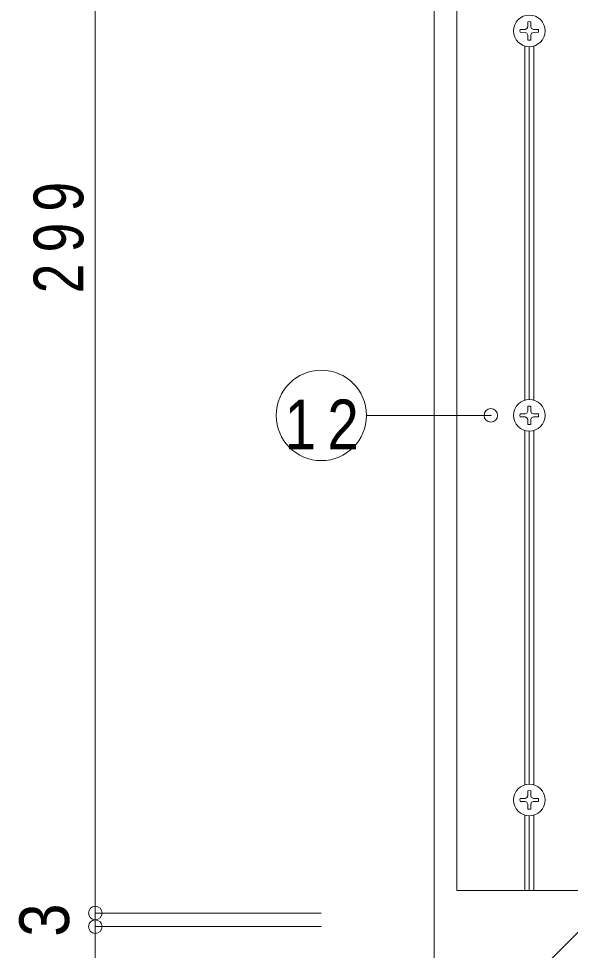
# Model space of a CAD drawing. Units: millimetres at full size, sheet at 1:5. Extents: x -5004 to 1000, y -688 to 1033.
# Drawn here: x 33 to 155.1, y -222.3 to -16.3 of the extents above; entities that cross this region are included whole.
import ezdxf
from ezdxf.enums import TextEntityAlignment as Align

# ---------------------------------------------------------------- set-up
doc = ezdxf.new("R2010")
doc.units = ezdxf.units.MM
doc.header["$LTSCALE"] = 5
doc.header["$PDMODE"] = 32
doc.header["$PDSIZE"] = 3
for name, color, linetype, lineweight in [('2-3_寸法', 4, 'Continuous', 9), ('2-4_引出線字', 4, 'Continuous', 9), ('2-5_文字', 7, 'Continuous', 9), ('2-8_他製品', 7, 'Continuous', 9), ('2-A_ベース', 3, 'Continuous', 9), ('2-B_2-Bﾚｲﾔ', 7, 'Continuous', 9)]:
    doc.layers.add(name, color=color, linetype=linetype, lineweight=lineweight)
doc.styles.add('HGｺﾞｼｯｸM', font='')
doc.styles.get('HGｺﾞｼｯｸM').set_extended_font_data('HGｺﾞｼｯｸM')

msp = doc.modelspace()

# ---------------------------------------------------------------- linework, layer by layer
at = {"layer": '2-3_寸法'}
for p, q in [((50, 85), (50, -214)), ((50, -214), (100, -214)), ((50, -214), (50, -217)), ((50, -217), (100, -217)), ((50, -217), (50, -250))]:
    msp.add_line(p, q, dxfattribs=at)
for p in [(50, -214), (50, -217)]:
    msp.add_point(p, dxfattribs=at)
at = {"layer": '2-4_引出線字'}
msp.add_line((110, -104), (137.5, -104), dxfattribs=at)
msp.add_circle((100, -104), 10, dxfattribs=at)
msp.add_point((137.5, -104), dxfattribs=at)
at = {"layer": '2-8_他製品'}
for p, q in [((130, -209), (130, 1)), ((145, -100.646), (145, -22.354)), ((146, -100.5), (146, -22.5)), ((147, -100.646), (147, -22.354)), ((145, -185.646), (145, -107.354)), ((146, -185.5), (146, -107.5)), ((147, -185.646), (147, -107.354)), ((145, -209), (145, -192.354)), ((146, -209), (146, -192.5)), ((147, -209), (147, -192.354)), ((171, -209), (130, -209))]:
    msp.add_line(p, q, dxfattribs=at)
at = {"layer": '2-A_ベース'}
for q in [(125, 422), (166, -209)]:
    msp.add_line((125, -250), q, dxfattribs=at)
at = {"layer": '2-B_2-Bﾚｲﾔ', "lineweight": 18}
for p, q in [((145.075, -18.669), (145.48, -18.48)), ((145.669, -18.075), (145.48, -18.48)), ((145.669, -18.075), (145.688, -16.974)), ((146.331, -18.075), (146.312, -16.974)), ((146.331, -18.075), (146.52, -18.48)), ((146.925, -18.669), (146.52, -18.48)), ((145.075, -18.669), (143.974, -18.688)), ((145.075, -19.331), (143.974, -19.312)), ((145.075, -19.331), (145.48, -19.52)), ((145.669, -19.925), (145.48, -19.52)), ((145.669, -19.925), (145.688, -21.026)), ((146.331, -19.925), (146.312, -21.026)), ((146.331, -19.925), (146.52, -19.52)), ((146.925, -19.331), (146.52, -19.52)), ((146.925, -18.669), (148.026, -18.688)), ((146.925, -19.331), (148.026, -19.312)), ((145.669, -103.075), (145.688, -101.974)), ((146.331, -103.075), (146.312, -101.974)), ((145.075, -103.669), (143.974, -103.688)), ((145.075, -104.331), (143.974, -104.312)), ((145.075, -103.669), (145.48, -103.48)), ((145.075, -104.331), (145.48, -104.52)), ((145.669, -103.075), (145.48, -103.48)), ((145.669, -104.925), (145.48, -104.52)), ((145.669, -104.925), (145.688, -106.026)), ((146.331, -104.925), (146.312, -106.026)), ((146.331, -103.075), (146.52, -103.48)), ((146.331, -104.925), (146.52, -104.52)), ((146.925, -103.669), (146.52, -103.48)), ((146.925, -104.331), (146.52, -104.52)), ((146.925, -103.669), (148.026, -103.688)), ((146.925, -104.331), (148.026, -104.312)), ((145.669, -188.075), (145.688, -186.974)), ((146.331, -188.075), (146.312, -186.974)), ((145.075, -188.669), (143.974, -188.688)), ((145.075, -189.331), (143.974, -189.312)), ((145.075, -188.669), (145.48, -188.48)), ((145.075, -189.331), (145.48, -189.52)), ((145.669, -188.075), (145.48, -188.48)), ((146.331, -188.075), (146.52, -188.48)), ((146.925, -188.669), (146.52, -188.48)), ((146.925, -189.331), (146.52, -189.52)), ((146.925, -188.669), (148.026, -188.688)), ((146.925, -189.331), (148.026, -189.312)), ((145.669, -189.925), (145.48, -189.52)), ((145.669, -189.925), (145.688, -191.026)), ((146.331, -189.925), (146.312, -191.026)), ((146.331, -189.925), (146.52, -189.52))]:
    msp.add_line(p, q, dxfattribs=at)
for centre in [(146, -19), (146, -104), (146, -189)]:
    msp.add_circle(centre, 3.5, dxfattribs=at)
for centre, start, end in [((146, -19), 81.25694, 98.74306), ((146, -19), 171.25694, 188.74306), ((146, -19), 351.25694, 8.74306), ((146, -19), 261.25694, 278.74306), ((146, -104), 81.25694, 98.74306), ((146, -104), 171.25694, 188.74306), ((146, -104), 351.25694, 8.74306), ((146, -104), 261.25694, 278.74306), ((146, -189), 81.25694, 98.74306), ((146, -189), 171.25694, 188.74306), ((146, -189), 351.25694, 8.74306), ((146, -189), 261.25694, 278.74306)]:
    msp.add_arc(centre, 2.05, start, end, dxfattribs=at)

# ---------------------------------------------------------------- texts
at = {"layer": '2-3_寸法', "color": 7, "style": 'HGｺﾞｼｯｸM', "width": 0.9}
msp.add_text('3', height=11, rotation=90, dxfattribs=at).set_placement((47.5, -219.25), align=Align.BOTTOM_LEFT)
at = {"layer": '2-3_寸法', "color": 7, "insert": (47.5, -77), "char_height": 11, "attachment_point": 7, "rotation": 90, "style": 'HGｺﾞｼｯｸM'}
msp.add_mtext('\\T1.38;\\W0.8;299', dxfattribs=at)
at = {"layer": '2-5_文字', "insert": (91.875, -111.5), "char_height": 11, "attachment_point": 7, "style": 'HGｺﾞｼｯｸM'}
msp.add_mtext('\\T1.36;\\W0.85;12', dxfattribs=at)

doc.saveas('drawing.dxf')
